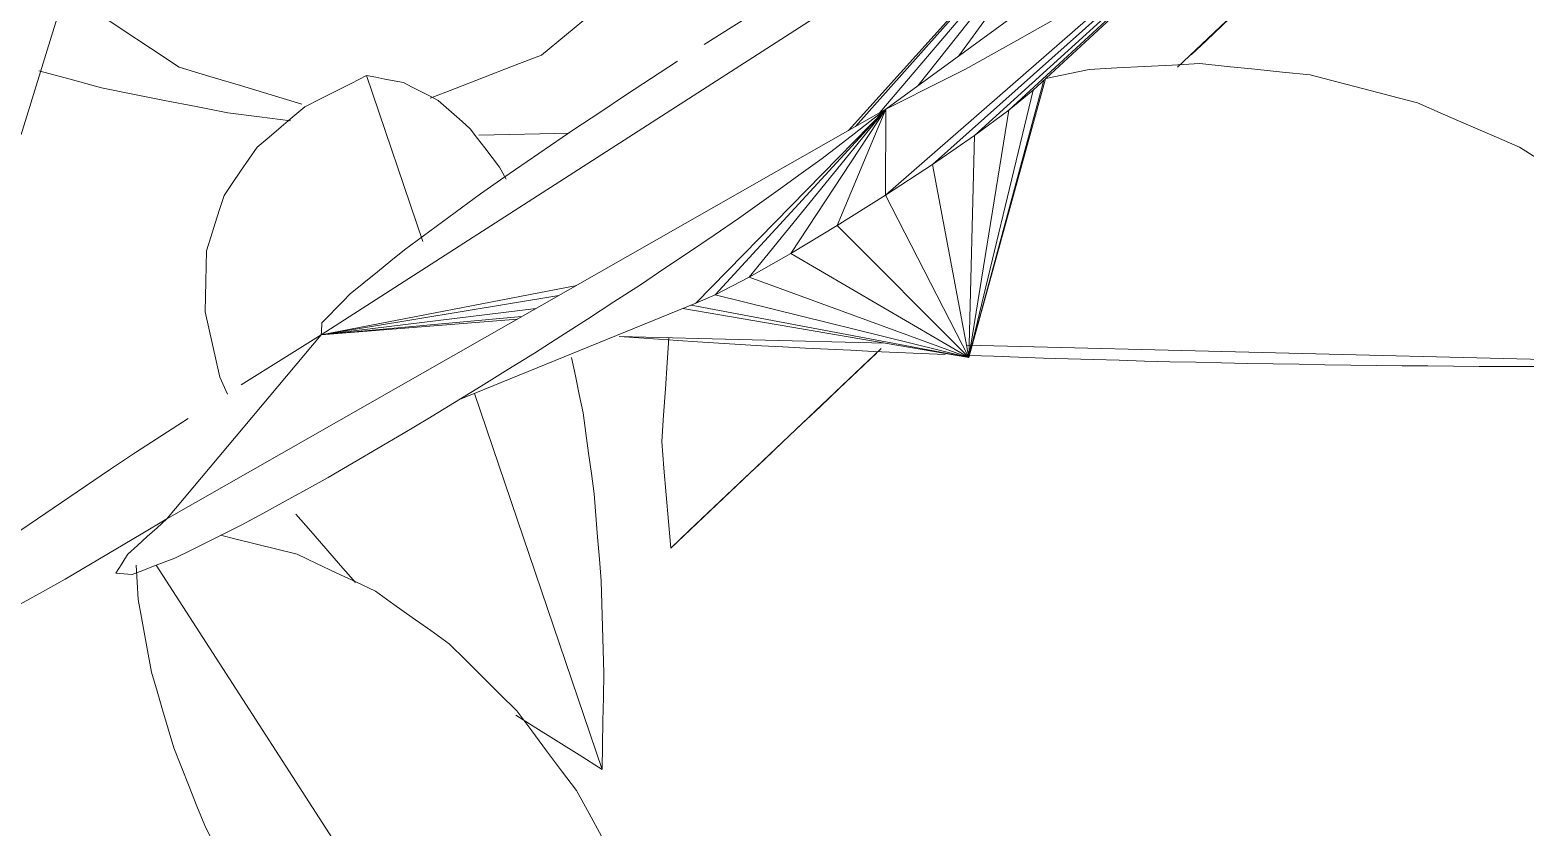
# Model space of a CAD drawing. Header units: metres. Extents: x 13.9 to 26.7, y -0.2 to 3.2.
# Drawn here: x 16.6625 to 16.7199, y 2.4714 to 2.502 of the extents above; entities that cross this region are included whole.
import ezdxf

# ---------------------------------------------------------------- set-up
doc = ezdxf.new("R2010")
doc.units = ezdxf.units.M
doc.layers.add('Importações nas famílias', color=10, linetype='Continuous', lineweight=5)
doc.layers.add('Vegetação', color=7, linetype='Continuous', lineweight=5)

# ---------------------------------------------------------------- blocks, each defined once
blk = doc.blocks.new('Planta_pergolado_12200 - plantas pergolado_skp_Component_12-V1018-Corte 1')
at = {"layer": 'Importações nas famílias', "flags": 128}
for points in [[(16.690658, 2.514271), (16.691771, 2.514129), (16.692377, 2.514051)], [(16.665235, 2.499786), (16.664033, 2.500112), (16.662831, 2.500438)], [(16.670092, 2.498823), (16.668878, 2.499064), (16.667664, 2.499304), (16.666449, 2.499545), (16.665235, 2.499786)], [(16.672496, 2.498521), (16.671305, 2.498671), (16.670092, 2.498823)], [(16.683204, 2.498043), (16.682073, 2.498017), (16.680904, 2.497989), (16.679734, 2.497962)]]:
    blk.add_lwpolyline(points, dxfattribs=at)
blk = doc.blocks.new('Planta_pergolado_12200 - plantas pergolado_skp_Component_17-V1019-Corte 1')
at = {"layer": 'Importações nas famílias', "flags": 128}
for points in [[(16.682131, 2.501046), (16.683096, 2.501839), (16.68406, 2.502633), (16.685024, 2.503426), (16.685988, 2.50422)], [(16.66215, 2.497995), (16.662575, 2.499366), (16.663001, 2.500737), (16.663426, 2.502107), (16.663852, 2.503478)], [(16.663852, 2.503478), (16.664943, 2.502753), (16.666034, 2.502029), (16.667125, 2.501304), (16.668216, 2.50058)], [(16.668216, 2.50058), (16.669395, 2.500225), (16.670574, 2.499871), (16.671753, 2.499516), (16.672932, 2.499162)], [(16.677862, 2.499392), (16.678792, 2.499752), (16.679905, 2.500183), (16.681018, 2.500614), (16.682131, 2.501046)]]:
    blk.add_lwpolyline(points, dxfattribs=at)
blk = doc.blocks.new('Planta_pergolado_12200 - plantas pergolado_skp_Component_16-V1020-Corte 1')
for name in ['Planta_pergolado_12200 - plantas pergolado_skp_Component_17-V1019-Corte 1', 'Planta_pergolado_12200 - plantas pergolado_skp_Component_12-V1018-Corte 1']:
    blk.add_blockref(name, (0, 0))
blk = doc.blocks.new('Planta_pergolado_12200 - plantas pergolado_skp_-V1044-Corte 1')
blk.add_blockref('Planta_pergolado_12200 - plantas pergolado_skp_Component_16-V1020-Corte 1', (0, 0))
blk = doc.blocks.new('Planta_pergolado_12200 - plantas pergolado_skp_-V1045-Corte 1')
blk.add_blockref('Planta_pergolado_12200 - plantas pergolado_skp_-V1044-Corte 1', (0, 0))
blk = doc.blocks.new('Planta_pergolado_12200 - plantas pergolado_skp_-3067454-Corte 1')
blk.add_blockref('Planta_pergolado_12200 - plantas pergolado_skp_-V1045-Corte 1', (0, 0))
blk = doc.blocks.new('Planta_pergolado_12200 - plantas pergolado_skp_Component_12-V1477-Corte 1')
at = {"layer": 'Importações nas famílias'}
for p, q in [((16.675421, 2.500258), (16.677585, 2.493883)), ((16.680528, 2.496738), (16.680779, 2.496275)), ((16.670082, 2.488026), (16.66979, 2.488678)), ((16.679566, 2.48805), (16.684466, 2.473619))]:
    blk.add_line(p, q, dxfattribs=at)
at = {"layer": 'Importações nas famílias', "flags": 128}
for points in [[(16.673053, 2.499058), (16.673645, 2.499358), (16.674237, 2.499658), (16.674829, 2.499958), (16.675421, 2.500258)], [(16.675421, 2.500258), (16.675773, 2.50019), (16.676126, 2.500122), (16.676479, 2.500053), (16.676831, 2.499985)], [(16.676831, 2.499985), (16.677164, 2.499814), (16.677497, 2.499644), (16.67783, 2.499473), (16.678162, 2.499302)], [(16.671213, 2.49751), (16.671673, 2.497897), (16.672133, 2.498284), (16.672593, 2.498671), (16.673053, 2.499058)], [(16.678162, 2.499302), (16.678472, 2.49903), (16.678781, 2.498759), (16.67909, 2.498487), (16.679399, 2.498215)], [(16.679399, 2.498215), (16.679681, 2.497846), (16.679963, 2.497477), (16.680245, 2.497107), (16.680528, 2.496738)], [(16.669944, 2.495652), (16.670261, 2.496116), (16.670578, 2.496581), (16.670895, 2.497046), (16.671213, 2.49751)], [(16.669275, 2.493526), (16.669442, 2.494058), (16.669609, 2.494589), (16.669777, 2.49512), (16.669944, 2.495652)], [(16.669224, 2.491183), (16.669237, 2.491769), (16.669249, 2.492355), (16.669262, 2.492941), (16.669275, 2.493526)], [(16.66979, 2.488678), (16.669648, 2.489305), (16.669507, 2.489931), (16.669365, 2.490557), (16.669224, 2.491183)], [(16.683291, 2.489435), (16.683437, 2.488725), (16.683584, 2.488016), (16.68373, 2.487307)], [(16.68373, 2.487307), (16.683837, 2.48653), (16.683944, 2.485754), (16.684051, 2.484977), (16.684158, 2.4842)], [(16.684158, 2.4842), (16.684224, 2.483365), (16.684291, 2.482529), (16.684358, 2.481694), (16.684425, 2.480858)], [(16.674991, 2.480787), (16.67442, 2.481445), (16.673849, 2.482103), (16.673278, 2.482761), (16.672707, 2.483418)], [(16.684425, 2.480858), (16.68445, 2.479973), (16.684476, 2.479088), (16.684502, 2.478203), (16.684528, 2.477318)], [(16.684528, 2.477318), (16.684512, 2.476393), (16.684497, 2.475468), (16.684481, 2.474543), (16.684466, 2.473619)], [(16.684466, 2.473619), (16.683584, 2.474171), (16.682703, 2.474724), (16.681821, 2.475277), (16.681154, 2.475695)]]:
    blk.add_lwpolyline(points, dxfattribs=at)
blk = doc.blocks.new('Planta_pergolado_12200 - plantas pergolado_skp_Component_12-V1478-Corte 1')
at = {"layer": 'Importações nas famílias'}
for p, q in [((16.695338, 2.489984), (16.685119, 2.490236)), ((16.729332, 2.489143), (16.698478, 2.489906))]:
    blk.add_line(p, q, dxfattribs=at)
at = {"layer": 'Importações nas famílias', "flags": 128}
for points in [[(16.703162, 2.500493), (16.704224, 2.500549), (16.705287, 2.500605), (16.706349, 2.500661), (16.707411, 2.500716)], [(16.707411, 2.500716), (16.708471, 2.500608), (16.70953, 2.5005), (16.71059, 2.500391), (16.711649, 2.500283)], [(16.701507, 2.500145), (16.702122, 2.500274), (16.703162, 2.500493)], [(16.711649, 2.500283), (16.712681, 2.500013), (16.713713, 2.499744), (16.714745, 2.499474), (16.715777, 2.499204)], [(16.715777, 2.499204), (16.716757, 2.498779), (16.717737, 2.498354), (16.718717, 2.497929), (16.719698, 2.497504)], [(16.719698, 2.497504), (16.720603, 2.496933), (16.721508, 2.496363), (16.722413, 2.495793), (16.723319, 2.495222)], [(16.723319, 2.495222), (16.724128, 2.49452), (16.724937, 2.493818), (16.725746, 2.493116), (16.726555, 2.492413)], [(16.726555, 2.492413), (16.72725, 2.491596), (16.727944, 2.490778), (16.728638, 2.489961), (16.729332, 2.489143)], [(16.68813, 2.49003), (16.687377, 2.490081), (16.686625, 2.490133), (16.685872, 2.490185), (16.685119, 2.490236)], [(16.691398, 2.489839), (16.690581, 2.489886), (16.689764, 2.489934), (16.688947, 2.489982), (16.68813, 2.49003)], [(16.694885, 2.489665), (16.694013, 2.489709), (16.693141, 2.489752), (16.692269, 2.489795), (16.691398, 2.489839)], [(16.697637, 2.48955), (16.696719, 2.489588), (16.695802, 2.489627), (16.694885, 2.489665)], [(16.702363, 2.489379), (16.701411, 2.489412), (16.700458, 2.489446), (16.699506, 2.489479), (16.698554, 2.489512)], [(16.706271, 2.48927), (16.705294, 2.489297), (16.704317, 2.489325), (16.70334, 2.489352), (16.702363, 2.489379)], [(16.710233, 2.489185), (16.709242, 2.489206), (16.708252, 2.489227), (16.707261, 2.489249), (16.706271, 2.48927)], [(16.714206, 2.489125), (16.713213, 2.48914), (16.712219, 2.489155), (16.711226, 2.48917), (16.710233, 2.489185)], [(16.718146, 2.48909), (16.717161, 2.489099), (16.716176, 2.489107), (16.715191, 2.489116), (16.714206, 2.489125)], [(16.722008, 2.489082), (16.721043, 2.489084), (16.720077, 2.489086), (16.719111, 2.489088), (16.718146, 2.48909)], [(16.725751, 2.489099), (16.724815, 2.489095), (16.72388, 2.48909), (16.722944, 2.489086), (16.722008, 2.489082)], [(16.729332, 2.489143), (16.728437, 2.489132), (16.727541, 2.489121), (16.726646, 2.48911), (16.725751, 2.489099)]]:
    blk.add_lwpolyline(points, dxfattribs=at)
blk = doc.blocks.new('Planta_pergolado_12200 - plantas pergolado_skp_Component_12-V1479-Corte 1')
at = {"layer": 'Importações nas famílias'}
for p, q in [((16.716174, 2.50969), (16.706561, 2.500573)), ((16.695176, 2.489775), (16.687097, 2.482112))]:
    blk.add_line(p, q, dxfattribs=at)
at = {"layer": 'Importações nas famílias', "flags": 128}
for points in [[(16.714141, 2.509972), (16.715158, 2.509831), (16.716174, 2.50969)], [(16.716174, 2.50969), (16.715807, 2.50934), (16.715439, 2.50899), (16.715071, 2.50864), (16.714703, 2.50829)], [(16.714703, 2.50829), (16.714272, 2.50788), (16.713841, 2.50747), (16.71341, 2.50706), (16.712979, 2.50665)], [(16.712979, 2.50665), (16.712489, 2.506184), (16.712, 2.505719), (16.71151, 2.505254), (16.711021, 2.504789)], [(16.711021, 2.504789), (16.710478, 2.504273), (16.709935, 2.503758), (16.709393, 2.503242), (16.70885, 2.502727)], [(16.70885, 2.502727), (16.70826, 2.502167), (16.70767, 2.501608), (16.707081, 2.501048)], [(16.686754, 2.486206), (16.686824, 2.487214), (16.686893, 2.488223), (16.686963, 2.489231), (16.68703, 2.490189)], [(16.695004, 2.489599), (16.694285, 2.488918), (16.693566, 2.488237), (16.692847, 2.487556)], [(16.692847, 2.487556), (16.692126, 2.486873), (16.691404, 2.48619), (16.690683, 2.485507), (16.689961, 2.484823)], [(16.687097, 2.482112), (16.687011, 2.483136), (16.686925, 2.484159), (16.686839, 2.485183), (16.686754, 2.486206)], [(16.689961, 2.484823), (16.689245, 2.484146), (16.688529, 2.483468), (16.687813, 2.48279), (16.687097, 2.482112)]]:
    blk.add_lwpolyline(points, dxfattribs=at)
blk = doc.blocks.new('Planta_pergolado_12200 - plantas pergolado_skp_Component_12-V1480-Corte 1')
at = {"layer": 'Importações nas famílias'}
blk.add_line((16.688514, 2.448638), (16.667342, 2.481465), dxfattribs=at)
at = {"layer": 'Importações nas famílias', "flags": 128}
for points in [[(16.669812, 2.482612), (16.670413, 2.482461), (16.671192, 2.482266), (16.67197, 2.482071), (16.672748, 2.481875)], [(16.672748, 2.481875), (16.673501, 2.481521), (16.674253, 2.481167), (16.675005, 2.480813), (16.675758, 2.480459)], [(16.666649, 2.48014), (16.666609, 2.480802), (16.66657, 2.481463)], [(16.675758, 2.480459), (16.676466, 2.479954), (16.677175, 2.47945), (16.677884, 2.478945), (16.678592, 2.478441)], [(16.667158, 2.477351), (16.667031, 2.478048), (16.666904, 2.478746), (16.666776, 2.479443), (16.666649, 2.48014)], [(16.678592, 2.478441), (16.679241, 2.477798), (16.679889, 2.477154), (16.680538, 2.476511), (16.681186, 2.475868)], [(16.668012, 2.474448), (16.667799, 2.475173), (16.667585, 2.475899), (16.667372, 2.476625), (16.667158, 2.477351)], [(16.681186, 2.475868), (16.681759, 2.475102), (16.682332, 2.474335), (16.682905, 2.473568), (16.683478, 2.472802)], [(16.669202, 2.471462), (16.668904, 2.472209), (16.668607, 2.472955), (16.66831, 2.473701), (16.668012, 2.474448)], [(16.683478, 2.472802), (16.683962, 2.471929), (16.684446, 2.471057), (16.68493, 2.470185), (16.685414, 2.469313)], [(16.670714, 2.468429), (16.670336, 2.469187), (16.669958, 2.469945), (16.66958, 2.470704), (16.669202, 2.471462)], [(16.685414, 2.469313), (16.685798, 2.468356), (16.686181, 2.467399), (16.686565, 2.466441), (16.686949, 2.465484)], [(16.672531, 2.46538), (16.672077, 2.466142), (16.671622, 2.466904), (16.671168, 2.467666), (16.670714, 2.468429)], [(16.674634, 2.46235), (16.674108, 2.463108), (16.673582, 2.463865), (16.673057, 2.464623), (16.672531, 2.46538)], [(16.686949, 2.465484), (16.687223, 2.464464), (16.687498, 2.463445), (16.687772, 2.462425), (16.688046, 2.461405)], [(16.676998, 2.459374), (16.676407, 2.460118), (16.675816, 2.460862), (16.675225, 2.461606), (16.674634, 2.46235)], [(16.688046, 2.461405), (16.688205, 2.460347), (16.688364, 2.459288), (16.688522, 2.45823), (16.688681, 2.457171)], [(16.679599, 2.456483), (16.678949, 2.457205), (16.678299, 2.457928), (16.677649, 2.458651), (16.676998, 2.459374)], [(16.688681, 2.457171), (16.68872, 2.456099), (16.68876, 2.455027), (16.688799, 2.453954), (16.688838, 2.452882)], [(16.682406, 2.453709), (16.681704, 2.454403), (16.681002, 2.455096), (16.680301, 2.455789), (16.679599, 2.456483)], [(16.685389, 2.451085), (16.684643, 2.451741), (16.683897, 2.452397), (16.683152, 2.453053), (16.682406, 2.453709)], [(16.688838, 2.452882), (16.688757, 2.451821), (16.688676, 2.45076), (16.688595, 2.449699), (16.688514, 2.448638)], [(16.688514, 2.448638), (16.687732, 2.44925), (16.686951, 2.449862), (16.68617, 2.450473), (16.685389, 2.451085)]]:
    blk.add_lwpolyline(points, dxfattribs=at)
blk = doc.blocks.new('Planta_pergolado_12200 - plantas pergolado_skp_Component_17-V1481-Corte 1')
at = {"layer": 'Importações nas famílias'}
for p, q in [((16.695356, 2.49896), (16.718354, 2.515751)), ((16.704957, 2.510402), (16.673679, 2.490305)), ((16.704957, 2.510402), (16.693923, 2.498144)), ((16.704957, 2.510402), (16.69419, 2.498296)), ((16.704957, 2.510402), (16.695132, 2.498832)), ((16.704957, 2.510402), (16.696587, 2.499859)), ((16.704957, 2.510402), (16.698165, 2.501011)), ((16.707746, 2.505986), (16.700079, 2.498929)), ((16.707944, 2.506108), (16.701017, 2.499691)), ((16.697147, 2.496845), (16.706633, 2.505301)), ((16.698759, 2.497958), (16.707295, 2.505709)), ((16.705802, 2.50479), (16.695352, 2.495665)), ((16.701491, 2.50013), (16.698548, 2.489435)), ((16.698548, 2.489435), (16.701431, 2.500075)), ((16.698548, 2.489435), (16.701017, 2.499691)), ((16.701017, 2.499691), (16.700079, 2.498929)), ((16.695356, 2.49896), (16.667745, 2.483233)), ((16.688069, 2.491521), (16.695356, 2.49896)), ((16.688802, 2.491843), (16.695356, 2.49896)), ((16.690106, 2.492521), (16.695356, 2.49896)), ((16.691707, 2.493427), (16.695356, 2.49896)), ((16.693496, 2.494499), (16.695356, 2.49896)), ((16.695352, 2.495665), (16.695356, 2.49896)), ((16.698548, 2.489435), (16.700079, 2.498929)), ((16.700079, 2.498929), (16.698759, 2.497958)), ((16.698759, 2.497958), (16.697147, 2.496845)), ((16.698548, 2.489435), (16.698759, 2.497958)), ((16.697147, 2.496845), (16.695352, 2.495665)), ((16.698548, 2.489435), (16.697147, 2.496845)), ((16.693496, 2.494499), (16.695352, 2.495665)), ((16.698548, 2.489435), (16.695352, 2.495665)), ((16.691707, 2.493427), (16.693496, 2.494499)), ((16.698548, 2.489435), (16.693496, 2.494499)), ((16.690106, 2.492521), (16.691707, 2.493427)), ((16.698548, 2.489435), (16.691707, 2.493427)), ((16.688802, 2.491843), (16.690106, 2.492521)), ((16.698548, 2.489435), (16.690106, 2.492521)), ((16.683491, 2.492202), (16.673679, 2.490305)), ((16.682806, 2.491811), (16.673679, 2.490305)), ((16.678917, 2.487789), (16.688069, 2.491521)), ((16.698548, 2.489435), (16.687884, 2.49144)), ((16.688069, 2.491521), (16.688802, 2.491843)), ((16.698548, 2.489435), (16.688802, 2.491843)), ((16.681935, 2.491315), (16.673679, 2.490305)), ((16.681381, 2.491), (16.673679, 2.490305)), ((16.673679, 2.490305), (16.681218, 2.490907)), ((16.698548, 2.489435), (16.68757, 2.491312)), ((16.667745, 2.483233), (16.673679, 2.490305))]:
    blk.add_line(p, q, dxfattribs=at)
at = {"layer": 'Importações nas famílias', "flags": 128}
for points in [[(16.691471, 2.503392), (16.690442, 2.502745), (16.689414, 2.502099), (16.688385, 2.501453)], [(16.698415, 2.5005), (16.699404, 2.501055), (16.700394, 2.501609), (16.701383, 2.502163), (16.702372, 2.502717)], [(16.687356, 2.500806), (16.686361, 2.500152), (16.685366, 2.499498), (16.684371, 2.498844), (16.683376, 2.49819)], [(16.695356, 2.49896), (16.696121, 2.499345), (16.696886, 2.49973), (16.69765, 2.500115), (16.698415, 2.5005)], [(16.692917, 2.497068), (16.693527, 2.497541), (16.694137, 2.498014), (16.694746, 2.498487), (16.695356, 2.49896)], [(16.683376, 2.49819), (16.682482, 2.497573), (16.681588, 2.496956), (16.680694, 2.496339), (16.6798, 2.495722)], [(16.689704, 2.49477), (16.690507, 2.495344), (16.69131, 2.495919), (16.692114, 2.496494), (16.692917, 2.497068)], [(16.6798, 2.495722), (16.679068, 2.495183), (16.678336, 2.494645), (16.677604, 2.494107), (16.676873, 2.493569)], [(16.685935, 2.492221), (16.686877, 2.492858), (16.687819, 2.493495), (16.688761, 2.494133), (16.689704, 2.49477)], [(16.676873, 2.493569), (16.676353, 2.493146), (16.675833, 2.492723), (16.675313, 2.492301), (16.674793, 2.491878)], [(16.681867, 2.489596), (16.682884, 2.490252), (16.683901, 2.490908), (16.684918, 2.491565), (16.685935, 2.492221)], [(16.674793, 2.491878), (16.674521, 2.4916), (16.674249, 2.491321), (16.673977, 2.491043), (16.673704, 2.490765)], [(16.673679, 2.490305), (16.672652, 2.489666), (16.671625, 2.489026), (16.670598, 2.488387)], [(16.673704, 2.490765), (16.673698, 2.49065), (16.673692, 2.490535), (16.673685, 2.49042), (16.673679, 2.490305)], [(16.677777, 2.487073), (16.6788, 2.487703), (16.679822, 2.488334), (16.680844, 2.488965), (16.681867, 2.489596)], [(16.668564, 2.487091), (16.667557, 2.486435), (16.666549, 2.485779), (16.665542, 2.485123)], [(16.673945, 2.484824), (16.674903, 2.485386), (16.675861, 2.485948), (16.676819, 2.48651), (16.677777, 2.487073)], [(16.665542, 2.485123), (16.664622, 2.484495), (16.663703, 2.483867), (16.662784, 2.483239), (16.661864, 2.482611)], [(16.670631, 2.483002), (16.67146, 2.483458), (16.672288, 2.483913), (16.673117, 2.484369), (16.673945, 2.484824)], [(16.66384, 2.480917), (16.664816, 2.481496), (16.665792, 2.482075), (16.666769, 2.482654), (16.667745, 2.483233)], [(16.667745, 2.483233), (16.667371, 2.482895), (16.666996, 2.482556), (16.666622, 2.482217), (16.666247, 2.481878)], [(16.668061, 2.481733), (16.668704, 2.48205), (16.669346, 2.482368), (16.669989, 2.482685), (16.670631, 2.483002)], [(16.666247, 2.481878), (16.666133, 2.481696), (16.66602, 2.481514), (16.665906, 2.481332), (16.665792, 2.481151)], [(16.666411, 2.481101), (16.666824, 2.481259), (16.667236, 2.481417), (16.667649, 2.481575), (16.668061, 2.481733)], [(16.665792, 2.481151), (16.665947, 2.481138), (16.666101, 2.481126), (16.666256, 2.481113), (16.666411, 2.481101)], [(16.660403, 2.478999), (16.661262, 2.479478), (16.662121, 2.479958), (16.66298, 2.480437), (16.66384, 2.480917)]]:
    blk.add_lwpolyline(points, dxfattribs=at)
blk = doc.blocks.new('Planta_pergolado_12200 - plantas pergolado_skp_Component_16-V1482-Corte 1')
for name in ['Planta_pergolado_12200 - plantas pergolado_skp_Component_17-V1481-Corte 1', 'Planta_pergolado_12200 - plantas pergolado_skp_Component_12-V1479-Corte 1', 'Planta_pergolado_12200 - plantas pergolado_skp_Component_12-V1478-Corte 1', 'Planta_pergolado_12200 - plantas pergolado_skp_Component_12-V1477-Corte 1', 'Planta_pergolado_12200 - plantas pergolado_skp_Component_12-V1480-Corte 1']:
    blk.add_blockref(name, (0, 0))
blk = doc.blocks.new('Planta_pergolado_12200 - plantas pergolado_skp_Component_12-V1508-Corte 1')
at = {"layer": 'Importações nas famílias'}
blk.add_line((16.650179, 2.48939), (16.667411, 2.53049), dxfattribs=at)
at = {"layer": 'Importações nas famílias', "flags": 128}
for points in [[(16.664126, 2.528253), (16.664947, 2.528812), (16.665769, 2.529371), (16.66659, 2.52993), (16.667411, 2.53049)], [(16.667411, 2.53049), (16.667207, 2.529767), (16.667003, 2.529044), (16.666799, 2.528321), (16.666595, 2.527598)], [(16.661093, 2.525685), (16.661851, 2.526327), (16.66261, 2.526969), (16.663368, 2.527611), (16.664126, 2.528253)], [(16.666595, 2.527598), (16.666337, 2.526779), (16.666078, 2.525961), (16.665819, 2.525142), (16.665561, 2.524324)], [(16.658344, 2.522813), (16.659031, 2.523531), (16.659718, 2.524249), (16.660406, 2.524967), (16.661093, 2.525685)], [(16.665561, 2.524324), (16.665254, 2.523429), (16.664947, 2.522534), (16.664639, 2.52164), (16.664332, 2.520745)], [(16.65591, 2.519671), (16.656519, 2.520456), (16.657127, 2.521242), (16.657736, 2.522028), (16.658344, 2.522813)], [(16.664332, 2.520745), (16.663984, 2.519795), (16.663635, 2.518845), (16.663286, 2.517895), (16.662938, 2.516945)], [(16.653819, 2.516291), (16.654342, 2.517136), (16.654865, 2.517981), (16.655388, 2.518826), (16.65591, 2.519671)], [(16.662938, 2.516945), (16.662556, 2.515962), (16.662174, 2.514979), (16.661792, 2.513996), (16.66141, 2.513013)], [(16.652093, 2.512713), (16.652525, 2.513608), (16.652956, 2.514502), (16.653388, 2.515397), (16.653819, 2.516291)], [(16.650752, 2.508976), (16.651087, 2.50991), (16.651422, 2.510844), (16.651758, 2.511779), (16.652093, 2.512713)], [(16.66141, 2.513013), (16.661004, 2.51202), (16.660598, 2.511027), (16.660192, 2.510034), (16.659786, 2.509041)], [(16.64981, 2.505121), (16.650045, 2.506084), (16.650281, 2.507048), (16.650516, 2.508012), (16.650752, 2.508976)], [(16.659786, 2.509041), (16.659365, 2.508062), (16.658944, 2.507082), (16.658523, 2.506103), (16.658102, 2.505123)], [(16.649278, 2.501191), (16.649411, 2.502173), (16.649544, 2.503156), (16.649677, 2.504138), (16.64981, 2.505121)], [(16.658102, 2.505123), (16.657677, 2.50418), (16.657251, 2.503237), (16.656825, 2.502294), (16.656399, 2.50135)], [(16.649162, 2.49723), (16.649191, 2.49822), (16.64922, 2.49921), (16.649249, 2.500201), (16.649278, 2.501191)], [(16.656399, 2.50135), (16.655979, 2.500466), (16.655558, 2.499581), (16.655137, 2.498696), (16.654717, 2.497812)], [(16.654717, 2.497812), (16.654311, 2.497006), (16.653906, 2.496201), (16.6535, 2.495395), (16.653094, 2.49459)], [(16.649464, 2.493282), (16.649388, 2.494269), (16.649313, 2.495256), (16.649238, 2.496243), (16.649162, 2.49723)], [(16.653094, 2.49459), (16.652713, 2.493883), (16.652332, 2.493175), (16.651951, 2.492468), (16.65157, 2.491761)], [(16.650179, 2.48939), (16.65, 2.490363), (16.649821, 2.491336), (16.649642, 2.492309), (16.649464, 2.493282)], [(16.65157, 2.491761), (16.651222, 2.491168), (16.650874, 2.490575), (16.650527, 2.489983), (16.650179, 2.48939)]]:
    blk.add_lwpolyline(points, dxfattribs=at)
blk = doc.blocks.new('Planta_pergolado_12200 - plantas pergolado_skp_Component_16-V1514-Corte 1')
blk.add_blockref('Planta_pergolado_12200 - plantas pergolado_skp_Component_12-V1508-Corte 1', (0, 0))
blk = doc.blocks.new('Planta_pergolado_12200 - plantas pergolado_skp_-3067456-Corte 1')
for name in ['Planta_pergolado_12200 - plantas pergolado_skp_Component_16-V1514-Corte 1', 'Planta_pergolado_12200 - plantas pergolado_skp_Component_16-V1482-Corte 1']:
    blk.add_blockref(name, (0, 0))
blk = doc.blocks.new('Planta_pergolado_12200 - plantas pergolado_skp_-3067465-Corte 1')
blk.add_blockref('Planta_pergolado_12200 - plantas pergolado_skp_-3067456-Corte 1', (0, 0))
blk = doc.blocks.new('Planta_pergolado_12200 - Planta_pergolado_12200-3067476-Corte 1')
for name in ['Planta_pergolado_12200 - plantas pergolado_skp_-3067465-Corte 1', 'Planta_pergolado_12200 - plantas pergolado_skp_-3067454-Corte 1']:
    blk.add_blockref(name, (0, 0))

msp = doc.modelspace()

# ---------------------------------------------------------------- block references
at = {"layer": 'Vegetação', "color": 10}
msp.add_blockref('Planta_pergolado_12200 - Planta_pergolado_12200-3067476-Corte 1', (0, 0), dxfattribs=at)

doc.saveas('drawing.dxf')
